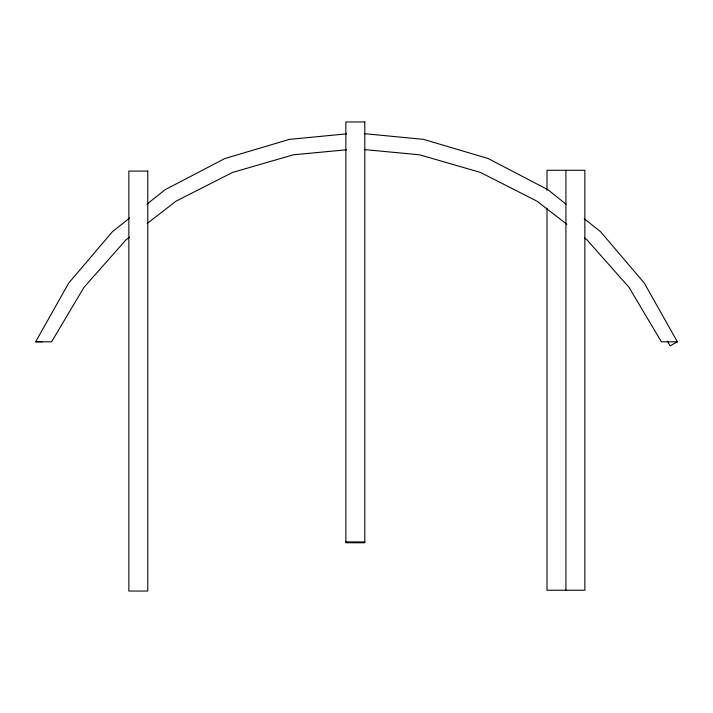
<?xml version="1.0" encoding="UTF-8"?>
<svg xmlns="http://www.w3.org/2000/svg" width="713" height="713" viewBox="0 0 713 713"><rect width="100%" height="100%" fill="white"/><g stroke="black" fill="none" stroke-linecap="round" stroke-linejoin="round"><path stroke-width="1.07" d="M129.481 237.179L125.96 239.898L83.974 287.339L51.594 341.803L35.65 341.803L68.706 283.079L112.387 231.752L129.659 217.973M146.931 204.194L165.068 189.729L224.818 158.553L289.416 139.374L346.607 133.857M147.065 223.579L176.084 201.137L232.563 172.43L293.417 154.792L346.536 149.783M584.205 218.668L600.613 231.752L644.294 283.079L677.35 341.803L670.113 345.876L667.404 341.064M35.65 341.803L42.548 341.741M677.35 341.803L661.406 341.803L629.026 287.339L587.04 239.898L584.402 237.857M345.867 541.907L364.798 541.907M364.245 149.57L419.583 154.792L480.437 172.43L536.916 201.137L566.817 224.256M364.2 133.643L423.584 139.374L488.182 158.553L547.932 189.729L566.069 204.194M565.926 170.291L565.926 590.239M546.996 190.344L546.996 170.291L584.856 170.291L584.856 590.239L546.996 590.239L546.996 208.169M364.798 121.959L345.867 121.959L345.867 542.771L364.798 542.771L364.798 121.959M147.778 171.093L128.848 171.093L128.848 591.041L147.778 591.041L147.778 171.093"/></g></svg>
